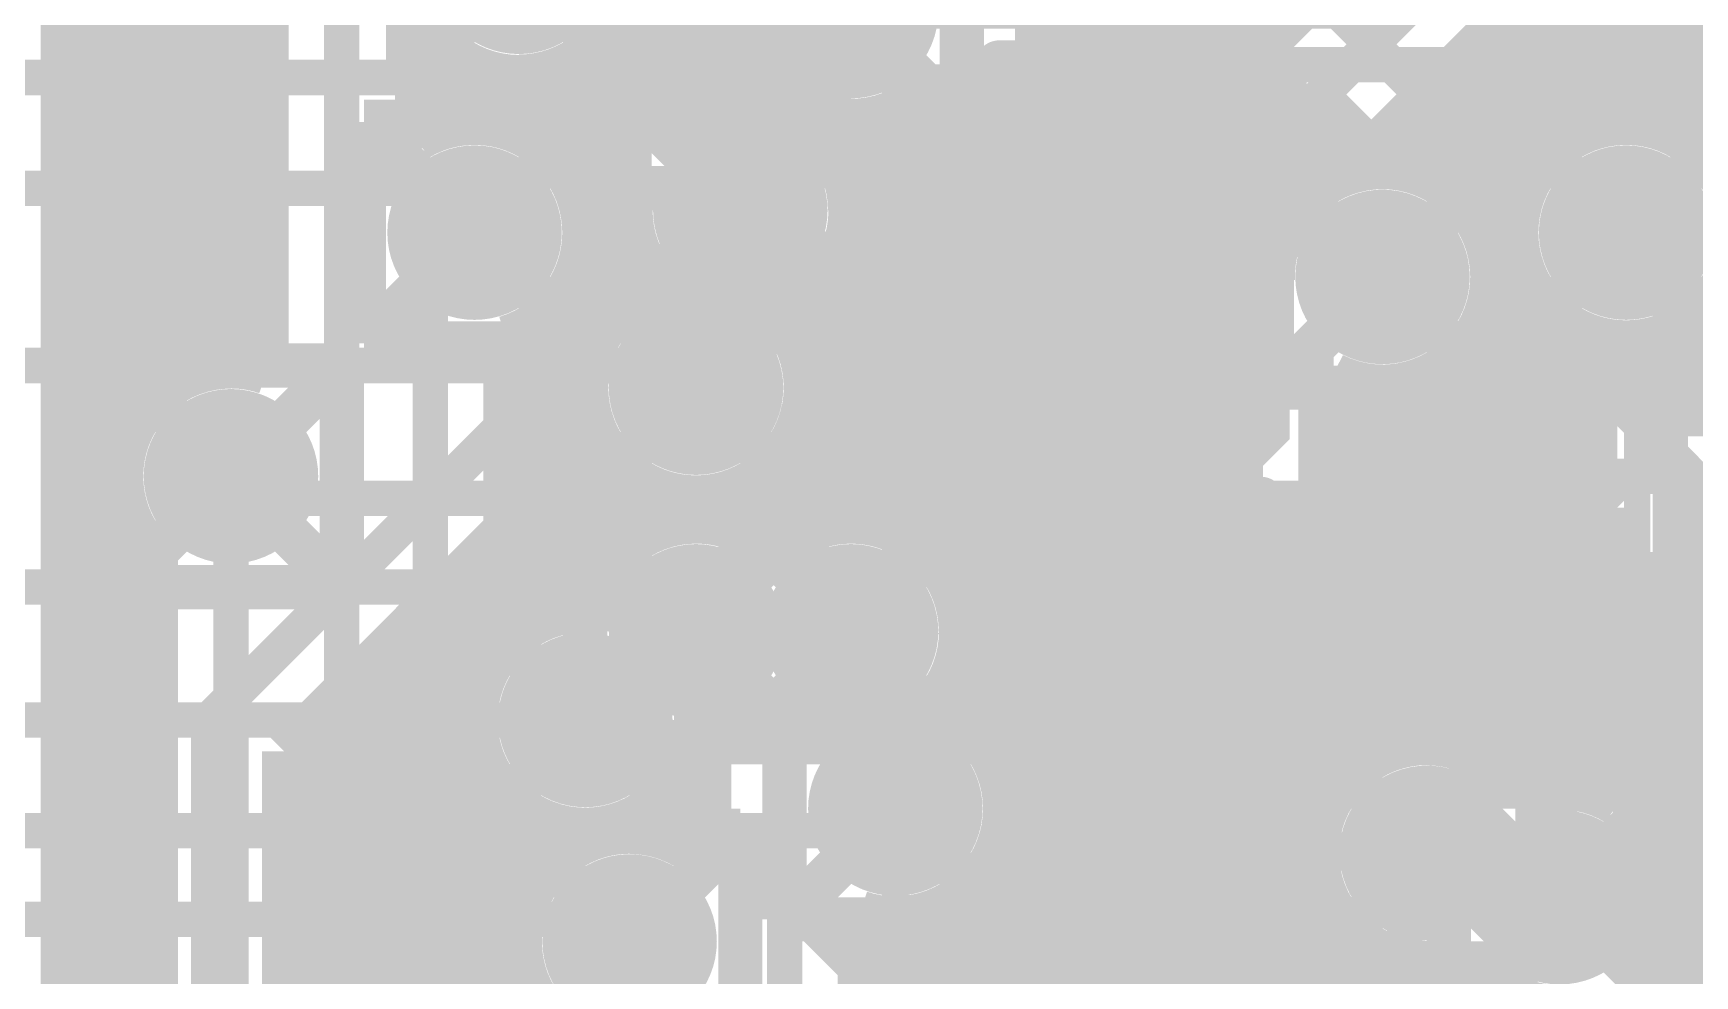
# Model space of a CAD drawing. Extents: x -4 to 136, y -50 to 40.
# Drawn here: x 7.12 to 16.65, y 13.52 to 18.92 of the extents above; entities that cross this region are included whole.
import ezdxf

# ---------------------------------------------------------------- set-up
doc = ezdxf.new("R2010")
doc.units = 0
doc.header["$MEASUREMENT"] = 0
doc.layers.get('0').update_dxf_attribs({"linetype": 'CONTINUOUS'})
for name, color, linetype in [('25-335-0_BOT', 7, 'CONTINUOUS'), ('25-335-0_DRD', 7, 'CONTINUOUS'), ('25-335-0_GND', 6, 'CONTINUOUS'), ('25-335-0_IN1', 4, 'CONTINUOUS'), ('25-335-0_SMT', 5, 'CONTINUOUS'), ('25-335-0_SPT', 10, 'CONTINUOUS'), ('25-335-0_SST', 9, 'CONTINUOUS'), ('25-335-0_TOP', 12, 'CONTINUOUS'), ('THRUHOLE_TAP', 15, 'CONTINUOUS')]:
    doc.layers.add(name, color=color, linetype=linetype)

# ---------------------------------------------------------------- blocks, each defined once
blk = doc.blocks.new('ROUND_38')
at = {"const_width": 0.29972}
blk.add_lwpolyline([(-0.14986, 0, 1), (0.14986, 0, 1)], format="xyb", close=True, dxfattribs=at)
blk = doc.blocks.new('ROUND_40')
at = {"const_width": 0.29972}
blk.add_lwpolyline([(-0.14986, 0, 1), (0.14986, 0, 1)], format="xyb", close=True, dxfattribs=at)
blk = doc.blocks.new('ROUND_60')
at = {"const_width": 0.50038}
blk.add_lwpolyline([(-0.25019, 0, 1), (0.25019, 0, 1)], format="xyb", close=True, dxfattribs=at)
blk = doc.blocks.new('ROUND_62')
at = {"const_width": 0.50038}
blk.add_lwpolyline([(-0.25019, 0, 1), (0.25019, 0, 1)], format="xyb", close=True, dxfattribs=at)
blk = doc.blocks.new('ROUND_63')
at = {"const_width": 0.0635}
blk.add_lwpolyline([(-0.03175, 0, 1), (0.03175, 0, 1)], format="xyb", close=True, dxfattribs=at)
blk = doc.blocks.new('OBLONG_33')
at = {"const_width": 0.2794}
blk.add_lwpolyline([(0.7493, 0), (-0.7493, 0)], dxfattribs=at)
at = {"const_width": 0.1397}
for points in [[(-0.81915, 0, 1), (-0.67945, 0, 1)], [(0.67945, 0, 1), (0.81915, 0, 1)]]:
    blk.add_lwpolyline(points, format="xyb", close=True, dxfattribs=at)
blk = doc.blocks.new('RECTANGLE_34')
blk.add_solid([(0.889, 0.1397), (0.889, -0.1397), (-0.889, 0.1397), (-0.889, -0.1397)])
blk = doc.blocks.new('ROUND_23')
at = {"const_width": 0.10033}
blk.add_lwpolyline([(-0.050164, 0, 1), (0.050164, 0, 1)], format="xyb", close=True, dxfattribs=at)

msp = doc.modelspace()

# ---------------------------------------------------------------- linework, layer by layer
at = {"layer": '25-335-0_BOT'}
for points, const_width in [([(7.5438, 33.401), (7.5438, 9.89838)], 0.254), ([(7.7724, 33.401), (7.7724, 16.78686)], 0.254), ([(8.001, 33.401), (8.001, 16.95958)], 0.254), ([(8.2296, 33.401), (8.2296, 17.01292)], 0.254), ([(14.1732, 33.401), (14.1732, 18.8468)], 0.254), ([(12.065, 14.478), (14.224, 16.637), (14.224, 18.288), (16.51, 20.574), (16.51, 27.051), (19.812, 30.353)], 0.2032), ([(13.9446, 26.60142), (13.9446, 18.6182)], 0.254), ([(13.716, 26.29916), (13.716, 16.7386)], 0.254), ([(13.4874, 26.1112), (13.4874, 16.51)], 0.254), ([(13.2588, 25.98928), (13.2588, 16.2814)], 0.254), ([(8.89, 12.7), (8.89, 19.177), (10.668, 20.955), (10.668, 24.892), (11.176, 25.4), (12.065, 25.4), (12.573, 24.892)], 0.2032), ([(10.922, 16.891), (11.049, 16.891), (12.446, 18.288), (12.446, 19.939), (11.176, 21.209), (11.176, 24.511), (11.303, 24.638)], 0.2032), ([(13.0302, 24.45766), (13.0302, 16.0528)], 0.254), ([(7.2898, 20.36826), (7.2898, 9.8679)], 0.254), ([(7.3152, 20.39366), (7.3152, 9.87552)], 0.254), ([(15.67688, 20.35302), (13.92428, 18.59788)], 0.254), ([(16.8148, 20.2692), (14.67358, 18.12798)], 0.254), ([(16.6878, 20.13966), (16.6878, 18.2372)], 0.254), ([(12.8778, 19.939), (12.8778, 18.288)], 0.254), ([(16.4592, 19.91106), (16.4592, 18.3769)], 0.254), ([(16.2306, 19.68246), (16.2306, 18.40992)], 0.254), ([(16.002, 19.45386), (16.002, 18.35658)], 0.254), ([(15.7734, 19.22526), (15.7734, 18.18386)], 0.254), ([(8.4582, 19.177), (8.4582, 16.9799)], 0.254), ([(9.34212, 19.01952), (9.3218, 18.99666)], 0.254), ([(9.3218, 18.99666), (9.3218, 18.31594)], 0.254), ([(9.3726, 18.96872), (9.3726, 18.34388)], 0.254), ([(15.5448, 18.99666), (15.5448, 14.6812)], 0.254), ([(8.4582, 18.8468), (7.2898, 18.8468)], 0.254), ([(9.47166, 18.8468), (9.3218, 18.8468)], 0.254), ([(14.17066, 18.8468), (12.8778, 18.8468)], 0.254), ([(20.07616, 18.8468), (15.3924, 18.8468)], 0.254), ([(9.6012, 18.75282), (9.6012, 18.40738)], 0.254), ([(10.287, 18.80108), (10.287, 15.61592)], 0.254), ([(15.3162, 18.76806), (15.3162, 17.9578)], 0.254), ([(9.8298, 18.67916), (9.8298, 18.38452)], 0.254), ([(10.0584, 18.69186), (10.0584, 18.26006)], 0.254), ([(8.4582, 18.6182), (7.2898, 18.6182)], 0.254), ([(10.29462, 18.6182), (9.3218, 18.6182)], 0.254), ([(13.94206, 18.6182), (12.8778, 18.6182)], 0.254), ([(20.14982, 18.6182), (15.1638, 18.6182)], 0.254), ([(15.0876, 18.53946), (15.0876, 18.11274)], 0.254), ([(8.4582, 18.3896), (7.2898, 18.3896)], 0.254), ([(9.49198, 18.3896), (9.3218, 18.3896)], 0.254), ([(10.35812, 18.3896), (9.80948, 18.3896)], 0.254), ([(13.8049, 18.3896), (12.8778, 18.3896)], 0.254), ([(16.09598, 18.3896), (14.9352, 18.3896)], 0.254), ([(18.88998, 18.3896), (16.41348, 18.3896)], 0.254), ([(13.7922, 18.288), (13.7922, 16.8148)], 0.254), ([(14.859, 18.31086), (14.859, 18.15592)], 0.254), ([(10.5156, 18.1864), (10.5156, 17.37106)], 0.254), ([(8.4582, 18.161), (7.2898, 18.161)], 0.254), ([(10.54862, 18.161), (10.15238, 18.161)], 0.254), ([(13.7922, 18.161), (12.85748, 18.161)], 0.254), ([(15.75308, 18.161), (14.7066, 18.161)], 0.254), ([(18.54708, 18.161), (16.75638, 18.161)], 0.254), ([(12.7508, 17.9832), (11.53922, 16.77162)], 0.254), ([(12.8016, 18.04162), (12.8016, 15.8242)], 0.254), ([(8.4582, 17.9324), (7.2898, 17.9324)], 0.254), ([(10.54608, 17.9324), (10.2616, 17.9324)], 0.254), ([(13.7922, 17.9324), (12.7, 17.9324)], 0.254), ([(15.64386, 17.9324), (15.33906, 17.9324)], 0.254), ([(12.573, 17.80286), (12.573, 15.5956)], 0.254), ([(8.4582, 17.7038), (7.2898, 17.7038)], 0.254), ([(9.652, 17.78), (9.398, 17.526), (9.398, 13.208), (9.525, 13.081), (9.525, 9.271), (10.287, 8.509)], 0.2032), ([(9.652, 17.78), (9.398, 17.526), (9.398, 13.208), (9.525, 13.081), (9.525, 9.271), (10.287, 8.509)], 0.2032), ([(10.5791, 17.7038), (10.27684, 17.7038)], 0.254), ([(13.7922, 17.7038), (12.4714, 17.7038)], 0.254), ([(15.63116, 17.7038), (15.46352, 17.7038)], 0.254), ([(16.51, 1.397), (16.51, 17.526), (16.256, 17.78)], 0.2032), ([(12.3444, 17.57426), (12.3444, 15.82928)], 0.254), ([(8.4582, 17.4752), (7.2898, 17.4752)], 0.254), ([(10.68578, 17.4752), (10.20318, 17.4752)], 0.254), ([(13.7922, 17.4752), (12.2428, 17.4752)], 0.254), ([(15.70482, 17.4752), (15.48638, 17.4752)], 0.254), ([(12.1158, 17.34566), (12.1158, 16.04518)], 0.254), ([(15.7734, 17.3736), (15.7734, 14.5923)], 0.254), ([(8.4582, 17.2466), (7.2898, 17.2466)], 0.254), ([(10.4013, 17.2466), (9.98728, 17.2466)], 0.254), ([(10.0584, 17.2974), (10.0584, 15.57274)], 0.254), ([(13.7922, 17.2466), (12.0142, 17.2466)], 0.254), ([(15.92072, 17.2466), (15.42288, 17.2466)], 0.254), ([(9.8298, 17.17548), (9.8298, 15.4178)], 0.254), ([(9.8298, 17.17548), (9.8298, 15.4178)], 0.254), ([(16.002, 17.20342), (16.002, 14.58722)], 0.254), ([(16.0782, 17.17548), (16.0782, 14.5669)], 0.254), ([(11.8872, 17.11706), (11.8872, 16.11884)], 0.254), ([(15.3162, 17.09166), (15.3162, 14.8209)], 0.254), ([(8.4582, 17.018), (7.2898, 17.018)], 0.254), ([(10.30478, 17.018), (9.8298, 17.018)], 0.254), ([(13.7922, 17.018), (11.7856, 17.018)], 0.254), ([(15.0876, 16.93926), (15.0876, 14.85392)], 0.254), ([(16.0782, 17.018), (15.22984, 17.018)], 0.254), ([(11.6586, 16.88846), (11.6586, 16.1036)], 0.254), ([(14.6558, 16.9291), (14.6558, 16.637)], 0.254), ([(14.859, 16.89608), (14.859, 14.80058)], 0.254), ([(7.7724, 16.7894), (7.2898, 16.7894)], 0.254), ([(10.2997, 16.7894), (9.8298, 16.7894)], 0.254), ([(13.76426, 16.7894), (11.557, 16.7894)], 0.254), ([(13.7922, 16.8148), (12.44092, 15.46352)], 0.254), ([(16.0782, 16.7894), (14.6558, 16.7894)], 0.254), ([(7.65048, 16.5608), (7.2898, 16.5608)], 0.254), ([(10.38606, 16.5608), (9.8298, 16.5608)], 0.254), ([(13.53566, 16.5608), (11.45794, 16.5608)], 0.254), ([(16.0782, 16.5608), (14.64818, 16.5608)], 0.254), ([(11.43, 16.51762), (11.43, 15.99438)], 0.254), ([(14.6304, 16.48968), (14.6304, 14.62786)], 0.254), ([(10.5156, 16.4084), (10.5156, 15.97406)], 0.254), ([(7.62762, 16.3322), (7.2898, 16.3322)], 0.254), ([(8.255, 16.383), (8.255, 3.429), (8.89, 2.794), (8.89, 2.54)], 0.2032), ([(10.6299, 16.3322), (9.8298, 16.3322)], 0.254), ([(10.7442, 16.28648), (10.7442, 16.09852)], 0.254), ([(10.9728, 16.26362), (10.9728, 16.12138)], 0.254), ([(11.2014, 16.32712), (11.2014, 16.05788)], 0.254), ([(13.30706, 16.3322), (11.21156, 16.3322)], 0.254), ([(14.5288, 16.3322), (12.69492, 14.49578)], 0.254), ([(16.0782, 16.3322), (14.5288, 16.3322)], 0.254), ([(14.4018, 16.20266), (14.4018, 11.6078)], 0.254), ([(7.69112, 16.1036), (7.2898, 16.1036)], 0.254), ([(10.76198, 16.1036), (9.8298, 16.1036)], 0.254), ([(11.65098, 16.1036), (11.07948, 16.1036)], 0.254), ([(13.07846, 16.1036), (11.96848, 16.1036)], 0.254), ([(16.0782, 16.1036), (14.3002, 16.1036)], 0.254), ([(7.7724, 15.9766), (7.7724, 9.83488)], 0.254), ([(7.8232, 15.92326), (7.8232, 9.80694)], 0.254), ([(14.1732, 15.97406), (14.1732, 11.8364)], 0.254), ([(7.8232, 15.875), (7.2898, 15.875)], 0.254), ([(10.41908, 15.875), (9.8298, 15.875)], 0.254), ([(12.84986, 15.875), (12.31138, 15.875)], 0.254), ([(16.0782, 15.875), (14.0716, 15.875)], 0.254), ([(13.9446, 15.74546), (13.9446, 12.065)], 0.254), ([(7.8232, 15.6464), (7.2898, 15.6464)], 0.254), ([(10.30986, 15.6464), (9.8298, 15.6464)], 0.254), ([(12.62126, 15.6464), (12.4206, 15.6464)], 0.254), ([(16.0782, 15.6464), (13.843, 15.6464)], 0.254), ([(13.716, 15.51686), (13.716, 12.2936)], 0.254), ([(7.8232, 15.4178), (7.2898, 15.4178)], 0.254), ([(16.383, -0.635), (15.875, -0.127), (15.875, 9.525), (10.922, 14.478), (10.922, 15.494)], 0.2032), ([(12.44092, 15.46352), (12.43872, 15.49379)], 0.254), ([(16.0782, 15.4178), (13.6144, 15.4178)], 0.254), ([(13.4874, 15.28826), (13.4874, 12.5222)], 0.254), ([(7.8232, 15.1892), (7.2898, 15.1892)], 0.254), ([(16.0782, 15.1892), (13.3858, 15.1892)], 0.254), ([(13.2588, 15.05966), (13.2588, 12.7508)], 0.254), ([(7.8232, 14.9606), (7.2898, 14.9606)], 0.254), ([(12.446, 9.398), (10.033, 11.811), (10.033, 13.335), (9.906, 13.462), (9.906, 14.605), (10.287, 14.986)], 0.2032), ([(16.0782, 14.9606), (13.1572, 14.9606)], 0.254), ([(13.0302, 14.83106), (13.0302, 12.9794)], 0.254), ([(7.8232, 14.732), (7.2898, 14.732)], 0.254), ([(14.73962, 14.732), (12.9286, 14.732)], 0.254), ([(16.0782, 14.732), (15.48384, 14.732)], 0.254), ([(12.8016, 14.60246), (12.8016, 13.208)], 0.254), ([(7.8232, 14.5034), (7.2898, 14.5034)], 0.254), ([(14.54912, 14.5034), (12.7, 14.5034)], 0.254), ([(7.8232, 14.2748), (7.2898, 14.2748)], 0.254), ([(14.48562, 14.2748), (12.6619, 14.2748)], 0.254), ([(12.573, 14.10462), (12.573, 13.4366)], 0.254), ([(7.8232, 14.0462), (7.2898, 14.0462)], 0.254), ([(14.50848, 14.0462), (12.5222, 14.0462)], 0.254), ([(12.3444, 13.91412), (12.3444, 13.6652)], 0.254), ([(7.8232, 13.8176), (7.2898, 13.8176)], 0.254), ([(12.15644, 13.85316), (16.0782, 9.9314)], 0.254), ([(14.6304, 13.8176), (12.192, 13.8176)], 0.254), ([(14.6304, 13.8176), (14.6304, 11.3792)], 0.254), ([(10.541, 13.716), (14.351, 9.906), (14.351, 9.271), (15.367, 8.255), (15.367, -3.175)], 0.2032), ([(14.859, 13.64742), (14.859, 11.1506)], 0.254), ([(15.3162, 13.6271), (15.3162, 11.98118)], 0.254), ([(7.8232, 13.589), (7.2898, 13.589)], 0.254), ([(15.37208, 13.589), (12.4206, 13.589)], 0.254), ([(15.0876, 13.59408), (15.0876, 11.76528)], 0.254), ([(15.5448, 13.43406), (15.5448, 12.05484)], 0.254)]:
    msp.add_lwpolyline(points, dxfattribs=dict(at, const_width=const_width))
at = {"layer": '25-335-0_BOT', "const_width": 0.254}
for points in [[(9.34212, 19.01952, 0.2831079), (9.906, 18.67154)], [(9.906, 18.67408, 0.1759843), (10.31026, 18.82091)], [(10.30986, 18.8214, 0.0610763), (10.29118, 18.669)], [(10.29208, 18.669, 0.2593891), (10.58974, 18.13383)], [(13.9192, 18.5928, 0.1989124), (13.79295, 18.288)], [(9.652, 18.40992, 0.1389299), (9.32158, 18.3163)], [(10.28192, 17.78, 0.4142136), (9.652, 18.40992)], [(16.256, 18.40992, 0.4142136), (15.62608, 17.78)], [(16.88592, 17.78, 0.4142136), (16.256, 18.40992)], [(12.7508, 17.9832, 0.1989124), (12.87705, 18.288)], [(12.7508, 17.9832, 0.1989124), (12.87705, 18.288)], [(10.58926, 18.13306, 0.0921984), (10.54722, 17.907)], [(14.859, 18.15592, 0.0748384), (14.67357, 18.12801)], [(15.48892, 17.526, 0.4142136), (14.859, 18.15592)], [(10.54608, 17.907, 0.186365), (10.70955, 17.48365)], [(9.8298, 17.17548, 0.332707), (10.28192, 17.78)], [(15.62608, 17.78, 0.3327072), (16.0782, 17.17548)], [(14.859, 16.89608, 0.4142136), (15.48892, 17.526)], [(10.70864, 17.48282, 0.3161393), (10.29208, 16.891)], [(8.255, 17.01292, 0.4142136), (7.62508, 16.383)], [(8.4582, 16.9799, 0.0822145), (8.255, 17.01354)], [(10.29208, 16.891, 0.4142136), (10.922, 16.26108)], [(14.6558, 16.9291, 0.0822145), (14.859, 16.89546)], [(10.922, 16.26108, 0.3592998), (11.53922, 16.77162)], [(14.5288, 16.3322, 0.1989124), (14.65505, 16.637)], [(14.5288, 16.3322, 0.1989124), (14.65505, 16.637)], [(7.62508, 16.383, 0.2070672), (7.82375, 15.92384)], [(10.922, 16.12392, 0.3581814), (10.30478, 15.61592)], [(11.3665, 15.94104, 0.198172), (10.922, 16.12442)], [(11.811, 16.12392, 0.1981726), (11.36685, 15.94069)], [(12.44092, 15.494, 0.4142136), (11.811, 16.12392)], [(10.287, 15.61592, 0.206347), (9.82904, 15.41852)], [(15.113, 14.85392, 0.4142136), (14.48308, 14.224)], [(15.6464, 14.55674, 0.258821), (15.113, 14.85267)], [(15.875, 14.59992, 0.0931481), (15.64632, 14.55695)], [(16.0782, 14.5669, 0.0822145), (15.875, 14.60054)], [(12.15644, 13.85316, 0.3722659), (12.69746, 14.478)], [(14.48308, 14.224, 0.4142136), (15.113, 13.59408)], [(15.113, 13.59408, 0.092198), (15.33947, 13.6362)], [(15.33906, 13.63726, 0.2593895), (15.875, 13.33917)]]:
    msp.add_lwpolyline(points, format="xyb", dxfattribs=at)
at = {"layer": '25-335-0_DRD', "const_width": 0.254}
for points in [[(9.271, 19.939), (9.271, 18.669)], [(10.541, 19.939), (9.271, 18.669)], [(10.541, 18.669), (9.271, 19.939)], [(10.541, 18.669), (10.541, 19.939)], [(11.176, 19.685), (11.176, 18.415)], [(12.446, 19.685), (11.176, 18.415)], [(12.446, 18.415), (11.176, 19.685)], [(12.446, 18.415), (12.446, 19.685)], [(10.287, 19.304), (10.287, 18.034)], [(11.557, 19.304), (10.287, 18.034)], [(11.557, 18.034), (10.287, 19.304)], [(11.557, 18.034), (11.557, 19.304)], [(9.271, 18.669), (10.541, 18.669)], [(10.541, 18.542), (10.541, 17.272)], [(11.811, 18.542), (10.541, 18.542)], [(11.811, 18.542), (10.541, 17.272)], [(11.811, 17.272), (10.541, 18.542)], [(11.811, 17.272), (11.811, 18.542)], [(9.017, 18.415), (9.017, 17.145)], [(10.287, 18.415), (9.017, 18.415)], [(10.287, 18.415), (9.017, 17.145)], [(10.287, 17.145), (9.017, 18.415)], [(9.017, 18.415), (9.017, 17.145)], [(10.287, 18.415), (9.017, 18.415)], [(10.287, 18.415), (9.017, 17.145)], [(10.287, 17.145), (9.017, 18.415)], [(10.287, 17.145), (10.287, 18.415)], [(10.287, 17.145), (10.287, 18.415)], [(11.176, 18.415), (12.446, 18.415)], [(15.621, 18.415), (15.621, 17.145)], [(16.891, 18.415), (15.621, 18.415)], [(16.891, 18.415), (15.621, 17.145)], [(16.891, 17.145), (15.621, 18.415)], [(14.224, 18.161), (14.224, 16.891)], [(15.494, 18.161), (14.224, 18.161)], [(15.494, 18.161), (14.224, 16.891)], [(15.494, 16.891), (14.224, 18.161)], [(15.494, 16.891), (15.494, 18.161)], [(10.287, 18.034), (11.557, 18.034)], [(10.287, 17.526), (10.287, 16.256)], [(11.557, 17.526), (10.287, 17.526)], [(11.557, 17.526), (10.287, 16.256)], [(11.557, 16.256), (10.287, 17.526)], [(11.557, 16.256), (11.557, 17.526)], [(10.541, 17.272), (11.811, 17.272)], [(9.017, 17.145), (10.287, 17.145)], [(9.017, 17.145), (10.287, 17.145)], [(15.621, 17.145), (16.891, 17.145)], [(7.62, 17.018), (7.62, 15.748)], [(8.89, 17.018), (7.62, 17.018)], [(8.89, 17.018), (7.62, 15.748)], [(8.89, 15.748), (7.62, 17.018)], [(8.89, 15.748), (8.89, 17.018)], [(14.224, 16.891), (15.494, 16.891)], [(14.732, 16.383), (14.732, 15.113)], [(16.002, 16.383), (14.732, 16.383)], [(16.002, 16.383), (14.732, 15.113)], [(16.002, 15.113), (14.732, 16.383)], [(14.732, 16.383), (14.732, 15.113)], [(16.002, 16.383), (14.732, 16.383)], [(16.002, 16.383), (14.732, 15.113)], [(16.002, 15.113), (14.732, 16.383)], [(16.002, 15.113), (16.002, 16.383)], [(16.002, 15.113), (16.002, 16.383)], [(10.287, 16.256), (11.557, 16.256)], [(10.287, 16.129), (10.287, 14.859)], [(11.557, 16.129), (10.287, 16.129)], [(11.557, 16.129), (10.287, 14.859)], [(11.557, 14.859), (10.287, 16.129)], [(11.176, 16.129), (11.176, 14.859)], [(12.446, 16.129), (11.176, 16.129)], [(12.446, 16.129), (11.176, 14.859)], [(12.446, 14.859), (11.176, 16.129)], [(11.557, 14.859), (11.557, 16.129)], [(12.446, 14.859), (12.446, 16.129)], [(7.62, 15.748), (8.89, 15.748)], [(9.652, 15.621), (9.652, 14.351)], [(10.922, 15.621), (9.652, 15.621)], [(10.922, 15.621), (9.652, 14.351)], [(10.922, 14.351), (9.652, 15.621)], [(10.922, 14.351), (10.922, 15.621)], [(11.43, 15.113), (11.43, 13.843)], [(12.7, 15.113), (11.43, 15.113)], [(12.7, 15.113), (11.43, 13.843)], [(12.7, 13.843), (11.43, 15.113)], [(12.7, 13.843), (12.7, 15.113)], [(14.732, 15.113), (16.002, 15.113)], [(14.732, 15.113), (16.002, 15.113)], [(10.287, 14.859), (11.557, 14.859)], [(11.176, 14.859), (12.446, 14.859)], [(14.478, 14.859), (14.478, 13.589)], [(15.748, 14.859), (14.478, 14.859)], [(15.748, 14.859), (14.478, 13.589)], [(15.748, 13.589), (14.478, 14.859)], [(15.748, 13.589), (15.748, 14.859)], [(15.24, 14.605), (15.24, 13.335)], [(16.51, 14.605), (15.24, 14.605)], [(16.51, 14.605), (15.24, 13.335)], [(16.51, 13.335), (15.24, 14.605)], [(16.51, 13.335), (16.51, 14.605)], [(9.652, 14.351), (10.922, 14.351)], [(9.906, 14.351), (9.906, 13.081)], [(11.176, 14.351), (9.906, 14.351)], [(11.176, 14.351), (9.906, 13.081)], [(11.176, 13.081), (9.906, 14.351)], [(11.176, 13.081), (11.176, 14.351)], [(11.43, 13.843), (12.7, 13.843)], [(14.478, 13.589), (15.748, 13.589)]]:
    msp.add_lwpolyline(points, dxfattribs=at)
at = {"layer": '25-335-0_IN1'}
for points, const_width in [([(7.493, 9.271), (7.493, 19.304), (11.176, 22.987), (21.971, 22.987), (22.987, 24.003), (23.495, 24.003), (26.035, 21.463), (32.131, 21.463), (32.639, 21.971)], 0.2032), ([(10.922, 18.669), (10.922, 20.066), (11.811, 20.955), (15.494, 20.955)], 0.2032), ([(11.557, 19.812), (15.113, 19.812), (17.145, 17.78), (17.145, 10.033), (17.653, 9.525), (24.003, 9.525), (28.829, 4.699), (39.624, 4.699), (40.132, 4.191), (40.132, -1.905), (40.64, -2.413), (49.149, -2.413), (49.657, -1.905), (57.023, -1.905), (57.658, -1.27)], 0.2032), ([(17.78, 5.08), (16.637, 6.223), (16.637, 16.383), (15.621, 17.399), (15.621, 18.034), (14.605, 19.05), (11.811, 19.05)], 0.2032), ([(14.42466, 18.6182), (12.2682, 18.6182)], 0.254), ([(12.3444, 18.6182), (12.3444, 15.82928)], 0.254), ([(12.573, 18.6182), (12.573, 14.84884)], 0.254), ([(12.8016, 18.6182), (12.8016, 9.9187)], 0.254), ([(13.0302, 18.6182), (13.0302, 9.63422)], 0.254), ([(13.2588, 18.6182), (13.2588, 5.9944)], 0.254), ([(13.4874, 18.6182), (13.4874, 6.223)], 0.254), ([(13.716, 18.6182), (13.716, 6.4516)], 0.254), ([(13.9446, 18.6182), (13.9446, 6.6802)], 0.254), ([(14.1732, 18.6182), (14.1732, 17.4498)], 0.254), ([(14.4018, 18.6182), (14.4018, 17.9578)], 0.254), ([(14.42466, 18.6182), (14.88948, 18.15592)], 0.254), ([(11.50874, 18.4404), (11.52521, 18.48829)], 0.254), ([(12.1158, 18.49882), (12.1158, 16.04518)], 0.254), ([(14.65326, 18.3896), (11.57986, 18.3896)], 0.254), ([(11.6586, 18.43786), (11.6586, 18.31086)], 0.254), ([(11.8872, 18.42516), (11.8872, 16.11884)], 0.254), ([(14.6304, 18.41246), (14.6304, 18.11274)], 0.254), ([(14.859, 18.18386), (14.859, 18.15592)], 0.254), ([(14.88186, 18.161), (11.75258, 18.161)], 0.254), ([(14.88948, 18.15592), (14.85921, 18.15372)], 0.254), ([(14.3764, 17.9324), (11.80592, 17.9324)], 0.254), ([(11.176, 17.907), (11.049, 17.907), (8.128, 14.986), (8.128, 8.89), (7.239, 8.001), (7.239, 1.651), (8.89, 0)], 0.2032), ([(14.25448, 17.7038), (11.7729, 17.7038)], 0.254), ([(14.22908, 17.50568), (14.1732, 17.4498)], 0.254), ([(14.22908, 17.526), (14.2294, 17.50569)], 0.254), ([(11.43, 0), (11.43, 0.508), (11.8364, 0.508), (12.7, 1.3716), (12.7, 4.826), (14.478, 6.604), (14.478, 17.145), (14.859, 17.526)], 0.2032), ([(14.19606, 17.4752), (11.6332, 17.4752)], 0.254), ([(11.6586, 17.5006), (11.6586, 16.1036)], 0.254), ([(11.43, 17.33042), (11.43, 17.26184)], 0.254), ([(14.0589, 17.2466), (11.4427, 17.2466)], 0.254), ([(14.0462, 17.145), (14.0462, 6.7818)], 0.254), ([(15.3162, 17.09166), (16.2052, 16.20266)], 0.254), ([(15.3162, 17.09166), (15.3162, 14.8209)], 0.254), ([(14.0462, 17.018), (11.53922, 17.018)], 0.254), ([(15.0876, 16.93926), (15.0876, 14.85392)], 0.254), ([(15.38986, 17.018), (15.22984, 17.018)], 0.254), ([(14.9098, 16.89862), (14.9098, 14.8209)], 0.254), ([(15.5448, 16.86306), (15.5448, 14.6812)], 0.254), ([(14.0462, 16.7894), (11.5443, 16.7894)], 0.254), ([(15.61846, 16.7894), (14.9098, 16.7894)], 0.254), ([(10.35812, 16.60652), (8.5598, 14.80566)], 0.254), ([(10.38606, 16.5608), (10.3124, 16.5608)], 0.254), ([(14.0462, 16.5608), (11.45794, 16.5608)], 0.254), ([(15.84706, 16.5608), (14.9098, 16.5608)], 0.254), ([(15.7734, 16.63446), (15.7734, 14.5923)], 0.254), ([(10.287, 16.53286), (10.287, 15.61592)], 0.254), ([(11.43, 16.51762), (11.43, 15.99438)], 0.254), ([(10.5156, 16.4084), (10.5156, 15.97406)], 0.254), ([(16.002, 16.40586), (16.002, 14.58722)], 0.254), ([(10.0584, 16.30426), (10.0584, 15.57274)], 0.254), ([(10.6299, 16.3322), (10.0838, 16.3322)], 0.254), ([(10.7442, 16.28648), (10.7442, 16.09852)], 0.254), ([(10.9728, 16.26362), (10.9728, 16.12138)], 0.254), ([(11.2014, 16.32712), (11.2014, 16.05788)], 0.254), ([(14.0462, 16.3322), (11.21156, 16.3322)], 0.254), ([(16.07566, 16.3322), (14.9098, 16.3322)], 0.254), ([(16.2052, 16.20266), (16.2052, 14.50594)], 0.254), ([(9.8298, 16.07566), (9.8298, 15.4178)], 0.254), ([(10.76198, 16.1036), (9.8552, 16.1036)], 0.254), ([(11.65098, 16.1036), (11.07948, 16.1036)], 0.254), ([(14.0462, 16.1036), (11.96848, 16.1036)], 0.254), ([(16.2052, 16.1036), (14.9098, 16.1036)], 0.254), ([(9.6012, 15.84706), (9.6012, 3.62966)], 0.254), ([(10.41908, 15.875), (9.6266, 15.875)], 0.254), ([(14.0462, 15.875), (12.31138, 15.875)], 0.254), ([(16.2052, 15.875), (14.9098, 15.875)], 0.254), ([(9.3726, 15.61846), (9.3726, 13.10386)], 0.254), ([(10.30986, 15.6464), (9.398, 15.6464)], 0.254), ([(14.0462, 15.6464), (12.4206, 15.6464)], 0.254), ([(16.2052, 15.6464), (14.9098, 15.6464)], 0.254), ([(9.82726, 15.4178), (9.1694, 15.4178)], 0.254), ([(11.811, 15.494), (11.43, 15.113), (11.43, 9.652), (10.287, 8.509)], 0.2032), ([(14.0462, 15.4178), (12.43584, 15.4178)], 0.254), ([(16.2052, 15.4178), (14.9098, 15.4178)], 0.254), ([(9.144, 15.38986), (9.144, 13.27658)], 0.254), ([(8.9154, 15.16126), (8.9154, 13.32992)], 0.254), ([(9.6901, 15.1892), (8.9408, 15.1892)], 0.254), ([(12.3444, 15.15872), (12.3444, 15.04188)], 0.254), ([(14.0462, 15.1892), (12.36218, 15.1892)], 0.254), ([(16.2052, 15.1892), (14.9098, 15.1892)], 0.254), ([(8.6868, 14.93266), (8.6868, 13.2969)], 0.254), ([(9.65708, 14.9606), (8.7122, 14.9606)], 0.254), ([(14.0462, 14.9606), (12.46886, 14.9606)], 0.254), ([(16.2052, 14.9606), (14.9098, 14.9606)], 0.254), ([(10.9728, 14.86662), (10.9728, 14.1732)], 0.254), ([(10.9982, 14.86916), (10.9982, 14.1478)], 0.254), ([(8.5598, 14.80566), (8.5598, 13.23594)], 0.254), ([(9.71042, 14.732), (8.5598, 14.732)], 0.254), ([(10.9982, 14.732), (10.86358, 14.732)], 0.254), ([(14.0462, 14.732), (12.64158, 14.732)], 0.254), ([(16.2052, 14.732), (15.48384, 14.732)], 0.254), ([(9.8298, 14.55166), (9.8298, 8.9408)], 0.254), ([(10.7442, 14.55166), (10.7442, 14.3129)], 0.254), ([(9.8806, 14.5034), (8.5598, 14.5034)], 0.254), ([(10.9982, 14.5034), (10.69086, 14.5034)], 0.254), ([(14.0462, 14.5034), (12.69492, 14.5034)], 0.254), ([(10.0584, 14.39926), (10.0584, 14.11986)], 0.254), ([(10.5156, 14.39926), (10.5156, 14.34592)], 0.254), ([(10.2489, 14.2748), (8.5598, 14.2748)], 0.254), ([(10.287, 14.35608), (10.287, 14.29258)], 0.254), ([(10.9982, 14.2748), (10.83056, 14.2748)], 0.254), ([(14.0462, 14.2748), (12.6619, 14.2748)], 0.254), ([(15.113, 14.224), (14.986, 14.097), (14.986, 9.525), (15.24, 9.271)], 0.2032), ([(12.573, 14.10462), (12.573, 10.01522)], 0.254), ([(10.00506, 14.0462), (8.5598, 14.0462)], 0.254), ([(14.0462, 14.0462), (12.5222, 14.0462)], 0.254), ([(11.8618, 13.8811), (11.8618, 9.652)], 0.254), ([(12.3444, 13.91412), (12.3444, 10.0203)], 0.254), ([(15.875, 13.97), (15.621, 13.716), (15.621, 11.43)], 0.2032), ([(9.9187, 13.8176), (8.5598, 13.8176)], 0.254), ([(14.0462, 13.8176), (11.8618, 13.8176)], 0.254), ([(11.8872, 13.87348), (11.8872, 9.68756)], 0.254), ([(12.1158, 13.85062), (12.1158, 9.93394)], 0.254), ([(9.92378, 13.589), (8.5598, 13.589)], 0.254), ([(14.0462, 13.589), (11.8618, 13.589)], 0.254)]:
    msp.add_lwpolyline(points, dxfattribs=dict(at, const_width=const_width))
at = {"layer": '25-335-0_IN1', "const_width": 0.254}
for points in [[(11.811, 18.42008, 0.2063458), (12.26896, 18.61748)], [(11.52398, 18.48866, 0.1187171), (11.811, 18.41954)], [(11.80592, 17.907, 0.2588212), (11.5094, 18.44146)], [(14.859, 18.15592, 0.4142136), (14.22908, 17.526)], [(11.38936, 17.31264, 0.316514), (11.80846, 17.907)], [(14.1732, 17.4498, 0.1989124), (14.04695, 17.145)], [(11.55192, 16.891, 0.1855917), (11.38971, 17.31296)], [(14.9098, 16.89862, 0.1846148), (15.31534, 17.09248)], [(10.922, 16.26108, 0.4142136), (11.55192, 16.891)], [(10.35812, 16.60652, 0.2831079), (10.922, 16.25854)], [(10.922, 16.12392, 0.3581814), (10.30478, 15.61592)], [(11.3665, 15.94104, 0.198172), (10.922, 16.12442)], [(11.811, 16.12392, 0.1981726), (11.36685, 15.94069)], [(12.44092, 15.494, 0.4142136), (11.811, 16.12392)], [(10.287, 15.61592, 0.4142136), (9.65708, 14.986)], [(12.27836, 15.06982, 0.1863644), (12.44215, 15.494)], [(12.69492, 14.478, 0.3161395), (12.27836, 15.06982)], [(9.65708, 14.986, 0.4142136), (10.287, 14.35608)], [(10.287, 14.35608, 0.3581814), (10.90422, 14.86408)], [(10.922, 14.86408, 0.030347), (10.99825, 14.86871)], [(15.113, 14.85392, 0.082215), (14.91, 14.82031)], [(15.6464, 14.55674, 0.258821), (15.113, 14.85267)], [(15.875, 14.59992, 0.0931481), (15.64632, 14.55695)], [(16.2052, 14.50594, 0.1389295), (15.875, 14.59949)], [(12.065, 13.84808, 0.4142136), (12.69492, 14.478)], [(10.541, 14.34592, 0.4142136), (9.91108, 13.716)], [(10.9982, 14.1478, 0.2063465), (10.541, 14.34487)], [(11.8618, 13.8811, 0.0822145), (12.065, 13.84746)], [(9.91108, 13.716, 0.4142136), (10.541, 13.08608)]]:
    msp.add_lwpolyline(points, format="xyb", dxfattribs=at)
at = {"layer": '25-335-0_SST', "const_width": 0.1524}
for points in [[(10.922, 20.955), (3.175, 20.955), (3.175, 12.065), (12.065, 12.065), (12.065, 19.812), (10.922, 20.955)], [(16.3195, 15.0495), (19.2405, 15.0495), (19.2405, 16.6878), (16.3195, 16.6878), (16.3195, 15.0495)], [(16.3195, 13.1445), (19.2405, 13.1445), (19.2405, 14.7828), (16.3195, 14.7828), (16.3195, 13.1445)]]:
    msp.add_lwpolyline(points, dxfattribs=at)
at = {"layer": '25-335-0_TOP'}
for points, const_width in [([(1.9431, 18.74266), (3.60934, 18.74266), (3.683, 18.669), (10.922, 18.669)], 0.2032), ([(13.4112, 18.74266), (15.875, 18.74266), (16.07566, 18.542), (19.812, 18.542), (20.066, 18.288), (21.336, 18.288), (21.59, 18.542)], 0.2032), ([(1.9431, 18.24228), (3.4798, 18.24228), (3.683, 18.034), (9.398, 18.034), (9.652, 17.78)], 0.2032), ([(1.9431, 18.24228), (3.47472, 18.24228), (3.683, 18.034), (9.398, 18.034), (9.652, 17.78)], 0.2032), ([(16.256, 17.78), (15.79372, 18.24228), (13.4112, 18.24228)], 0.2032), ([(13.4112, 17.24152), (12.065, 17.24152), (11.39952, 17.907), (11.176, 17.907)], 0.2032), ([(15.61338, 17.81048), (15.42034, 17.81048)], 0.254), ([(15.5448, 17.81048), (15.5448, 16.8148)], 0.254), ([(15.62608, 17.79778), (15.62583, 17.78)], 0.254), ([(14.859, 17.526), (14.8209, 17.526), (14.605, 17.7419), (13.4112, 17.7419)], 0.2032), ([(15.63116, 17.7038), (15.46352, 17.7038)], 0.254), ([(15.70482, 17.4752), (15.48638, 17.4752)], 0.254), ([(15.7734, 17.3736), (15.7734, 16.8148)], 0.254), ([(16.6878, 17.32026), (16.6878, 16.7767)], 0.254), ([(15.92072, 17.2466), (15.42288, 17.2466)], 0.254), ([(18.71472, 17.2466), (16.59128, 17.2466)], 0.254), ([(16.002, 17.20342), (16.002, 16.8148)], 0.254), ([(16.2306, 17.15008), (16.2306, 16.8148)], 0.254), ([(16.4592, 17.1831), (16.4592, 16.8148)], 0.254), ([(15.3162, 17.09166), (15.3162, 16.8148)], 0.254), ([(1.9431, 16.74114), (3.81, 16.74114), (4.08686, 17.018), (10.795, 17.018), (10.922, 16.891)], 0.2032), ([(14.6304, 16.93926), (14.6304, 16.8021)], 0.254), ([(15.0876, 16.93926), (15.0876, 16.8148)], 0.254), ([(23.9522, 17.018), (15.22984, 17.018)], 0.254), ([(14.859, 16.89608), (14.859, 16.8148)], 0.254), ([(16.51, 16.8148), (14.732, 16.8148)], 0.254), ([(23.9522, 16.7894), (16.65478, 16.7894)], 0.254), ([(13.4112, 16.74114), (11.811, 16.74114), (11.32586, 16.256), (8.509, 16.256), (8.382, 16.383), (8.255, 16.383)], 0.2032), ([(13.4112, 16.24076), (13.42644, 16.256), (14.605, 16.256), (14.732, 16.383), (16.51, 16.383), (17.018, 15.875), (17.0688, 15.875)], 0.2032), ([(10.922, 15.494), (10.668, 15.748), (4.699, 15.748), (4.20624, 16.24076), (1.9431, 16.24076)], 0.2032), ([(13.4112, 16.24076), (12.46124, 16.24076), (11.811, 15.59052), (11.811, 15.494)], 0.2032), ([(14.859, 15.90548), (14.859, 15.2908)], 0.254), ([(16.32966, 15.9512), (14.9098, 15.9512)], 0.254), ([(15.0876, 15.9512), (15.0876, 15.2908)], 0.254), ([(15.3162, 15.9512), (15.3162, 15.2908)], 0.254), ([(15.5448, 15.9512), (15.5448, 15.2908)], 0.254), ([(15.7734, 15.9512), (15.7734, 15.26286)], 0.254), ([(16.002, 15.9512), (16.002, 15.0876)], 0.254), ([(16.2306, 15.9512), (16.2306, 14.84884)], 0.254), ([(16.3322, 15.94866), (16.3322, 15.0622)], 0.254), ([(14.6304, 15.8242), (14.6304, 15.22476)], 0.254), ([(16.3322, 15.875), (14.8082, 15.875)], 0.254), ([(13.4112, 15.24), (14.605, 15.24), (15.113, 15.748), (15.367, 15.748)], 0.2032), ([(15.367, 15.748), (15.113, 15.748), (14.605, 15.24), (13.4112, 15.24)], 0.2032), ([(16.3322, 15.6464), (14.62024, 15.6464)], 0.254), ([(16.3322, 15.4178), (14.59484, 15.4178)], 0.254), ([(15.621, 15.2908), (14.859, 15.2908)], 0.254), ([(16.3322, 15.1892), (15.89786, 15.1892)], 0.254), ([(15.9258, 15.1638), (16.17472, 14.91488)], 0.254), ([(17.62506, 15.0622), (16.3322, 15.0622)], 0.254), ([(16.4592, 15.0622), (16.4592, 14.7828)], 0.254), ([(16.6878, 15.0622), (16.6878, 14.7828)], 0.254), ([(10.287, 14.986), (5.588, 14.986), (4.84124, 14.23924), (1.9431, 14.23924)], 0.2032), ([(17.52346, 14.9606), (16.129, 14.9606)], 0.254), ([(13.4112, 14.73962), (14.73962, 14.73962), (14.859, 14.859), (15.621, 14.859), (15.875, 14.605), (15.875, 13.97), (17.0688, 13.97)], 0.2032), ([(16.3322, 14.7828), (16.3322, 14.4018)], 0.254), ([(17.3863, 14.7828), (16.3322, 14.7828)], 0.254), ([(16.3322, 14.732), (16.28648, 14.732)], 0.254), ([(16.3068, 14.605), (16.3068, 14.4272)], 0.254), ([(1.9431, 12.7381), (2.286, 12.7381), (2.3241, 12.7), (4.064, 12.7), (5.715, 14.351), (11.811, 14.351), (11.938, 14.478), (12.065, 14.478)], 0.2032), ([(16.3322, 14.5034), (16.3068, 14.5034)], 0.254), ([(16.3322, 14.4018), (16.3068, 14.4272)], 0.254), ([(13.4112, 14.23924), (14.61008, 14.23924), (14.62532, 14.224), (15.113, 14.224)], 0.2032), ([(17.0688, 13.97), (15.875, 13.97)], 0.2032), ([(4.92506, 10.7569), (4.92506, 12.67206), (6.096, 13.843), (10.414, 13.843), (10.541, 13.716)], 0.2032)]:
    msp.add_lwpolyline(points, dxfattribs=dict(at, const_width=const_width))
at = {"layer": '25-335-0_TOP', "const_width": 0.254}
for points in [[(15.48892, 17.526, 0.1178056), (15.42088, 17.81075)], [(15.62608, 17.78, 0.4142136), (16.256, 17.15008)], [(16.256, 17.15008, 0.4142136), (16.88592, 17.78)], [(14.859, 16.89608, 0.4142136), (15.48892, 17.526)], [(14.62532, 16.8021, 0.0914115), (14.57302, 16.96385)], [(14.57452, 16.96466, 0.1178062), (14.859, 16.89669)], [(14.732, 16.8148, 0.0623949), (14.62548, 16.80146)], [(14.732, 16.8148, 0.0623949), (14.62548, 16.80146)], [(16.8148, 16.6878, 0.1989124), (16.51, 16.81405)], [(14.62278, 15.8242, 0.1882376), (14.91059, 15.95041)], [(14.62278, 15.8242, 0.1882376), (14.91059, 15.95041)], [(14.6304, 15.74038, 0.0451365), (14.62024, 15.8242)], [(14.55674, 15.48892, 0.1423204), (14.62979, 15.74038)], [(14.6304, 15.24, 0.1411512), (14.5584, 15.48996)], [(14.859, 15.2908, 0.1405659), (14.63014, 15.22517)], [(14.859, 15.2908, 0.1405659), (14.63014, 15.22517)], [(15.9258, 15.1638, 0.1989124), (15.621, 15.29005)], [(16.3068, 14.605, 0.1989124), (16.18033, 14.91033)], [(16.3068, 14.605, 0.1989124), (16.18033, 14.91033)]]:
    msp.add_lwpolyline(points, format="xyb", dxfattribs=at)

# ---------------------------------------------------------------- block references
at = {"layer": '25-335-0_BOT'}
for name, p in [('ROUND_40', (11.811, 19.05)), ('ROUND_40', (10.922, 18.669)), ('ROUND_40', (11.176, 17.907)), ('ROUND_40', (9.652, 17.78)), ('ROUND_40', (16.256, 17.78)), ('ROUND_40', (14.859, 17.526)), ('ROUND_40', (10.922, 16.891)), ('ROUND_40', (8.255, 16.383)), ('ROUND_40', (15.367, 15.748)), ('ROUND_40', (10.922, 15.494)), ('ROUND_40', (11.811, 15.494)), ('ROUND_40', (10.287, 14.986)), ('ROUND_40', (12.065, 14.478)), ('ROUND_40', (15.113, 14.224)), ('ROUND_40', (15.875, 13.97)), ('ROUND_38', (10.541, 13.716))]:
    msp.add_blockref(name, p, dxfattribs=at)
at = {"layer": '25-335-0_GND'}
for name, p in [('ROUND_60', (9.906, 19.304)), ('ROUND_60', (11.811, 19.05)), ('ROUND_60', (10.922, 18.669)), ('ROUND_60', (11.176, 17.907)), ('ROUND_62', (9.652, 17.78)), ('ROUND_60', (16.256, 17.78)), ('ROUND_60', (14.859, 17.526)), ('ROUND_60', (10.922, 16.891)), ('ROUND_60', (8.255, 16.383)), ('ROUND_60', (10.922, 15.494)), ('ROUND_62', (11.811, 15.494)), ('ROUND_63', (15.367, 15.748)), ('ROUND_60', (10.287, 14.986)), ('ROUND_60', (12.065, 14.478)), ('ROUND_60', (15.113, 14.224)), ('ROUND_60', (15.875, 13.97)), ('ROUND_60', (10.541, 13.716))]:
    msp.add_blockref(name, p, dxfattribs=at)
at = {"layer": '25-335-0_IN1'}
for name, p in [('ROUND_40', (11.811, 19.05)), ('ROUND_40', (10.922, 18.669)), ('ROUND_40', (11.176, 17.907)), ('ROUND_40', (9.652, 17.78)), ('ROUND_40', (16.256, 17.78)), ('ROUND_40', (14.859, 17.526)), ('ROUND_40', (10.922, 16.891)), ('ROUND_40', (8.255, 16.383)), ('ROUND_40', (15.367, 15.748)), ('ROUND_40', (10.922, 15.494)), ('ROUND_40', (11.811, 15.494)), ('ROUND_40', (10.287, 14.986)), ('ROUND_40', (12.065, 14.478)), ('ROUND_40', (15.113, 14.224)), ('ROUND_40', (15.875, 13.97)), ('ROUND_38', (10.541, 13.716))]:
    msp.add_blockref(name, p, dxfattribs=at)
at = {"layer": '25-335-0_SMT'}
for name, p in [('OBLONG_33', (13.4112, 18.74266)), ('RECTANGLE_34', (13.4112, 18.24228)), ('OBLONG_33', (13.4112, 17.7419)), ('OBLONG_33', (13.4112, 17.24152)), ('OBLONG_33', (13.4112, 16.74114)), ('OBLONG_33', (13.4112, 16.24076)), ('OBLONG_33', (13.4112, 15.74038)), ('OBLONG_33', (13.4112, 15.24)), ('OBLONG_33', (13.4112, 14.73962)), ('OBLONG_33', (13.4112, 14.23924)), ('OBLONG_33', (13.4112, 13.73886))]:
    msp.add_blockref(name, p, dxfattribs=at)
at = {"layer": '25-335-0_SPT'}
for name, p in [('OBLONG_33', (13.4112, 18.74266)), ('RECTANGLE_34', (13.4112, 18.24228)), ('OBLONG_33', (13.4112, 17.7419)), ('OBLONG_33', (13.4112, 17.24152)), ('OBLONG_33', (13.4112, 16.74114)), ('OBLONG_33', (13.4112, 16.24076)), ('OBLONG_33', (13.4112, 15.74038)), ('OBLONG_33', (13.4112, 15.24)), ('OBLONG_33', (13.4112, 14.73962)), ('OBLONG_33', (13.4112, 14.23924)), ('OBLONG_33', (13.4112, 13.73886))]:
    msp.add_blockref(name, p, dxfattribs=at)
at = {"layer": '25-335-0_TOP'}
for name, p in [('ROUND_40', (11.811, 19.05)), ('ROUND_40', (10.922, 18.669)), ('OBLONG_33', (13.4112, 18.74266)), ('RECTANGLE_34', (13.4112, 18.24228)), ('ROUND_40', (11.176, 17.907)), ('ROUND_40', (9.652, 17.78)), ('ROUND_40', (16.256, 17.78)), ('OBLONG_33', (13.4112, 17.7419)), ('ROUND_40', (14.859, 17.526)), ('OBLONG_33', (13.4112, 17.24152)), ('ROUND_40', (10.922, 16.891)), ('OBLONG_33', (13.4112, 16.74114)), ('ROUND_40', (8.255, 16.383)), ('OBLONG_33', (13.4112, 16.24076)), ('ROUND_40', (15.367, 15.748)), ('OBLONG_33', (13.4112, 15.74038)), ('ROUND_40', (10.922, 15.494)), ('ROUND_40', (11.811, 15.494)), ('OBLONG_33', (13.4112, 15.24)), ('ROUND_40', (10.287, 14.986)), ('OBLONG_33', (13.4112, 14.73962)), ('ROUND_40', (12.065, 14.478)), ('ROUND_40', (15.113, 14.224)), ('OBLONG_33', (13.4112, 14.23924)), ('ROUND_40', (15.875, 13.97)), ('ROUND_38', (10.541, 13.716)), ('OBLONG_33', (13.4112, 13.73886))]:
    msp.add_blockref(name, p, dxfattribs=at)
at = {"layer": 'THRUHOLE_TAP'}
for p in [(10.922, 18.669), (11.176, 17.907), (9.652, 17.78), (16.256, 17.78), (14.859, 17.526), (10.922, 16.891), (8.255, 16.383), (15.367, 15.748), (10.922, 15.494), (11.811, 15.494), (10.287, 14.986), (12.065, 14.478), (15.113, 14.224), (15.875, 13.97), (10.541, 13.716)]:
    msp.add_blockref('ROUND_23', p, dxfattribs=at)

doc.saveas('drawing.dxf')
